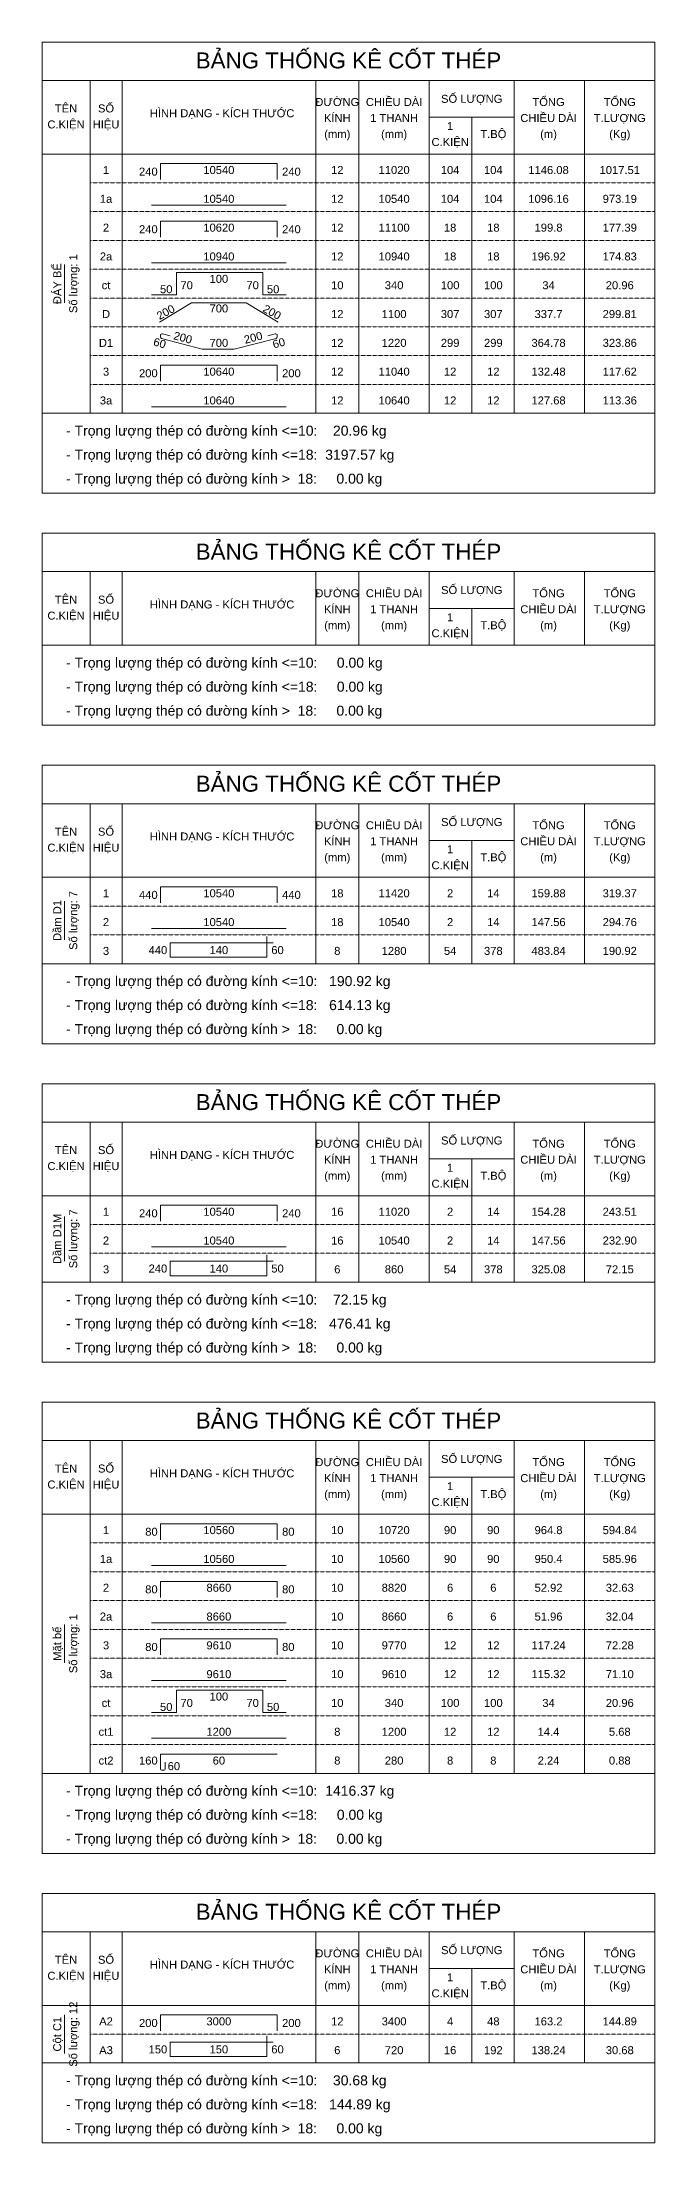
# Model space of a CAD drawing. Header units: inches. Extents: x 0 to 9575, y -312725 to -243725.
# Drawn here: x 0 to 9575, y -276550 to -243725 of the extents above; entities that cross this region are included whole.
import ezdxf
from ezdxf.enums import TextEntityAlignment as Align

# ---------------------------------------------------------------- set-up
doc = ezdxf.new("R2010")
doc.units = ezdxf.units.IN
doc.header["$MEASUREMENT"] = 0
doc.linetypes.add('HIDDENX2', pattern=[0.75, 0.5, -0.25])
for name, color, linetype, lineweight in [('Bao', 2, 'Continuous', 0), ('NetMo', 9, 'HIDDENX2', 0), ('Steel', 4, 'Continuous', 0), ('Text', 2, 'Continuous', 0), ('TextThep', 7, 'Continuous', 0)]:
    doc.layers.add(name, color=color, linetype=linetype, lineweight=lineweight)
doc.styles.add('Hoa', font='micross.ttf')
doc.styles.add('Thuong', font='micross.ttf')

msp = doc.modelspace()

# ---------------------------------------------------------------- linework, layer by layer
at = {"layer": 'Bao'}
for p, q in [((0, -243725), (9575, -243725)), ((0, -243725), (0, -250775)), ((9575, -243725), (9575, -250775)), ((0, -244325), (9575, -244325)), ((750, -244325), (750, -249525)), ((1250, -244325), (1250, -249525)), ((4275, -244325), (4275, -249525)), ((4950, -244325), (4950, -249525)), ((6050, -244325), (6050, -249525)), ((7375, -244325), (7375, -249525)), ((8475, -244325), (8475, -249525)), ((6050, -244900), (7375, -244900)), ((6712.5, -244900), (6712.5, -249525)), ((0, -245475), (9575, -245475)), ((0, -251400), (9575, -251400)), ((0, -251400), (0, -254400)), ((9575, -251400), (9575, -254400)), ((0, -252000), (9575, -252000)), ((750, -252000), (750, -253150)), ((1250, -252000), (1250, -253150)), ((4275, -252000), (4275, -253150)), ((4950, -252000), (4950, -253150)), ((6050, -252000), (6050, -253150)), ((7375, -252000), (7375, -253150)), ((8475, -252000), (8475, -253150)), ((6050, -252575), (7375, -252575)), ((6712.5, -252575), (6712.5, -253150)), ((0, -253150), (9575, -253150)), ((0, -255025), (9575, -255025)), ((0, -255025), (0, -259375)), ((9575, -255025), (9575, -259375)), ((0, -255625), (9575, -255625)), ((750, -255625), (750, -258125)), ((1250, -255625), (1250, -258125)), ((4275, -255625), (4275, -258125)), ((4950, -255625), (4950, -258125)), ((6050, -255625), (6050, -258125)), ((7375, -255625), (7375, -258125)), ((8475, -255625), (8475, -258125)), ((6050, -256200), (7375, -256200)), ((6712.5, -256200), (6712.5, -258125)), ((0, -256775), (9575, -256775)), ((0, -260000), (9575, -260000)), ((0, -260000), (0, -264350)), ((9575, -260000), (9575, -264350)), ((0, -260600), (9575, -260600)), ((750, -260600), (750, -263100)), ((1250, -260600), (1250, -263100)), ((4275, -260600), (4275, -263100)), ((4950, -260600), (4950, -263100)), ((6050, -260600), (6050, -263100)), ((7375, -260600), (7375, -263100)), ((8475, -260600), (8475, -263100)), ((6050, -261175), (7375, -261175)), ((6712.5, -261175), (6712.5, -263100)), ((0, -261750), (9575, -261750)), ((0, -264975), (9575, -264975)), ((0, -264975), (0, -272025)), ((9575, -264975), (9575, -272025)), ((0, -265575), (9575, -265575)), ((750, -265575), (750, -270775)), ((1250, -265575), (1250, -270775)), ((4275, -265575), (4275, -270775)), ((4950, -265575), (4950, -270775)), ((6050, -265575), (6050, -270775)), ((7375, -265575), (7375, -270775)), ((8475, -265575), (8475, -270775)), ((6050, -266150), (7375, -266150)), ((6712.5, -266150), (6712.5, -270775)), ((0, -266725), (9575, -266725)), ((0, -272650), (9575, -272650)), ((0, -272650), (0, -276550)), ((9575, -272650), (9575, -276550)), ((0, -273250), (9575, -273250)), ((750, -273250), (750, -275300)), ((1250, -273250), (1250, -275300)), ((4275, -273250), (4275, -275300)), ((4950, -273250), (4950, -275300)), ((6050, -273250), (6050, -275300)), ((7375, -273250), (7375, -275300)), ((8475, -273250), (8475, -275300)), ((6050, -273825), (7375, -273825)), ((6712.5, -273825), (6712.5, -275300)), ((0, -274400), (9575, -274400))]:
    msp.add_line(p, q, dxfattribs=at)
at = {"layer": 'NetMo'}
for p, q in [((750, -245925), (9575, -245925)), ((750, -246375), (9575, -246375)), ((750, -246825), (9575, -246825)), ((750, -247275), (9575, -247275)), ((750, -247725), (9575, -247725)), ((750, -248175), (9575, -248175)), ((750, -248625), (9575, -248625)), ((750, -249075), (9575, -249075)), ((750, -249525), (9575, -249525)), ((750, -257225), (9575, -257225)), ((750, -257675), (9575, -257675)), ((750, -258125), (9575, -258125)), ((750, -262200), (9575, -262200)), ((750, -262650), (9575, -262650)), ((750, -263100), (9575, -263100)), ((750, -267175), (9575, -267175)), ((750, -267625), (9575, -267625)), ((750, -268075), (9575, -268075)), ((750, -268525), (9575, -268525)), ((750, -268975), (9575, -268975)), ((750, -269425), (9575, -269425)), ((750, -269875), (9575, -269875)), ((750, -270325), (9575, -270325)), ((750, -270775), (9575, -270775)), ((750, -274850), (9575, -274850)), ((750, -275300), (9575, -275300))]:
    msp.add_line(p, q, dxfattribs=at)
at = {"layer": 'Steel'}
for points in [[(1850, -245875), (1850, -245625), (3675, -245625), (3675, -245875)], [(1712.5, -246275), (3812.5, -246275)], [(1850, -246775), (1850, -246525), (3675, -246525), (3675, -246775)], [(1712.5, -247175), (3812.5, -247175)], [(1712.5, -247675), (2100, -247675), (2100, -247325), (3450, -247325), (3450, -247675), (3812.5, -247675)], [(1837.5, -248100), (2337.5, -247800), (3187.5, -247800), (3687.5, -248100)], [(1850, -249025), (1850, -248775), (3675, -248775), (3675, -249025)], [(1712.5, -249425), (3812.5, -249425)], [(1850, -257175), (1850, -256925), (3675, -256925), (3675, -257175)], [(1712.5, -257575), (3812.5, -257575)], [(3612.5, -257800), (2000, -257800), (2000, -258025), (3512.5, -258025), (3512.5, -257700)], [(1850, -262150), (1850, -261900), (3675, -261900), (3675, -262150)], [(1712.5, -262550), (3812.5, -262550)], [(3612.5, -262775), (2000, -262775), (2000, -263000), (3512.5, -263000), (3512.5, -262675)], [(1850, -267125), (1850, -266875), (3675, -266875), (3675, -267125)], [(1712.5, -267525), (3812.5, -267525)], [(1850, -268025), (1850, -267775), (3675, -267775), (3675, -268025)], [(1712.5, -268425), (3812.5, -268425)], [(1850, -268925), (1850, -268675), (3675, -268675), (3675, -268925)], [(1712.5, -269325), (3812.5, -269325)], [(1712.5, -269825), (2100, -269825), (2100, -269475), (3450, -269475), (3450, -269825), (3812.5, -269825)], [(1712.5, -270225), (3812.5, -270225)], [(1850, -274800), (1850, -274550), (3675, -274550), (3675, -274800)], [(3612.5, -274975), (2000, -274975), (2000, -275200), (3512.5, -275200), (3512.5, -274875)]]:
    msp.add_lwpolyline(points, dxfattribs=at)
for points in [[(2000, -248315), (1881.4, -248283.4, 0.4927735), (1850, -248307.5), (1850, -248330.8, 0.339121), (1868.5, -248355), (2500, -248525), (3000, -248525), (3656.3, -248354.9, 0.3417212), (3675, -248330.7), (3675, -248307.5, 0.4927735), (3643.6, -248283.4), (3525, -248315)], [(1925, -270600), (1925, -270700, -0.4142136), (1900, -270725), (1875, -270725, -0.4142136), (1850, -270700), (1850, -270475), (3675, -270475)]]:
    msp.add_lwpolyline(points, format="xyb", dxfattribs=at)
at = {"layer": 'Text'}
for p, q in [((350, -247800), (350, -247200)), ((0, -249525), (9575, -249525)), ((0, -249525), (9575, -249525)), ((0, -250775), (9575, -250775)), ((0, -253150), (9575, -253150)), ((0, -254400), (9575, -254400)), ((350, -257750), (350, -257150)), ((0, -258125), (9575, -258125)), ((0, -258125), (9575, -258125)), ((0, -259375), (9575, -259375)), ((350, -262775), (350, -262075)), ((0, -263100), (9575, -263100)), ((0, -263100), (9575, -263100)), ((0, -264350), (9575, -264350)), ((350, -269050), (350, -268450)), ((0, -270775), (9575, -270775)), ((0, -270775), (9575, -270775)), ((0, -272025), (9575, -272025)), ((350, -275150), (350, -274550)), ((0, -275300), (9575, -275300)), ((0, -275300), (9575, -275300)), ((0, -276550), (9575, -276550))]:
    msp.add_line(p, q, dxfattribs=at)

# ---------------------------------------------------------------- texts
at = {"layer": 'Text', "color": 4, "style": 'Hoa'}
for p in [(4787.5, -244137.5), (4787.5, -251812.5), (4787.5, -255437.5), (4787.5, -260412.5), (4787.5, -265387.5), (4787.5, -273062.5)]:
    msp.add_text('BẢNG THỐNG KÊ CỐT THÉP', height=250, dxfattribs=at).set_placement(p, align=Align.CENTER)
at = {"layer": 'Text'}
for s, style, p in [('SỐ LƯỢNG', 'Hoa', (6712.5, -244675)), ('TÊN', 'Hoa', (375, -244825)), ('SỐ', 'Hoa', (1000, -244825)), ('HÌNH DẠNG - KÍCH THƯỚC', 'Hoa', (2812.5, -244900)), ('ĐƯỜNG', 'Hoa', (4612.5, -244725)), ('KÍNH', 'Hoa', (4612.5, -244975)), ('CHIỀU DÀI', 'Hoa', (5500, -244725)), ('1 THANH', 'Hoa', (5500, -244975)), ('CHIỀU DÀI', 'Hoa', (7912.5, -244975)), ('TỔNG', 'Hoa', (7912.5, -244725)), ('T.LƯỢNG', 'Hoa', (9025, -244975)), ('TỔNG', 'Hoa', (9025, -244725)), ('C.KIỆN', 'Hoa', (375, -245075)), ('HIỆU', 'Hoa', (1000, -245075)), ('(mm)', 'Thuong', (4612.5, -245225)), ('(mm)', 'Thuong', (5500, -245225)), ('C.KIỆN', 'Hoa', (6375, -245350)), ('1', 'Hoa', (6375, -245100)), ('T.BỘ', 'Hoa', (7050, -245225)), ('(m)', 'Thuong', (7912.5, -245225)), ('(Kg)', 'Thuong', (9025, -245225)), ('TÊN', 'Hoa', (375, -252500)), ('SỐ', 'Hoa', (1000, -252500)), ('HÌNH DẠNG - KÍCH THƯỚC', 'Hoa', (2812.5, -252575)), ('ĐƯỜNG', 'Hoa', (4612.5, -252400)), ('CHIỀU DÀI', 'Hoa', (5500, -252400)), ('SỐ LƯỢNG', 'Hoa', (6712.5, -252350)), ('TỔNG', 'Hoa', (7912.5, -252400)), ('TỔNG', 'Hoa', (9025, -252400)), ('C.KIỆN', 'Hoa', (375, -252750)), ('HIỆU', 'Hoa', (1000, -252750)), ('KÍNH', 'Hoa', (4612.5, -252650)), ('1 THANH', 'Hoa', (5500, -252650)), ('1', 'Hoa', (6375, -252775)), ('T.BỘ', 'Hoa', (7050, -252900)), ('CHIỀU DÀI', 'Hoa', (7912.5, -252650)), ('T.LƯỢNG', 'Hoa', (9025, -252650)), ('(mm)', 'Thuong', (4612.5, -252900)), ('(mm)', 'Thuong', (5500, -252900)), ('C.KIỆN', 'Hoa', (6375, -253025)), ('(m)', 'Thuong', (7912.5, -252900)), ('(Kg)', 'Thuong', (9025, -252900)), ('TÊN', 'Hoa', (375, -256125)), ('SỐ', 'Hoa', (1000, -256125)), ('ĐƯỜNG', 'Hoa', (4612.5, -256025)), ('CHIỀU DÀI', 'Hoa', (5500, -256025)), ('SỐ LƯỢNG', 'Hoa', (6712.5, -255975)), ('TỔNG', 'Hoa', (7912.5, -256025)), ('TỔNG', 'Hoa', (9025, -256025)), ('C.KIỆN', 'Hoa', (375, -256375)), ('HIỆU', 'Hoa', (1000, -256375)), ('HÌNH DẠNG - KÍCH THƯỚC', 'Hoa', (2812.5, -256200)), ('KÍNH', 'Hoa', (4612.5, -256275)), ('1 THANH', 'Hoa', (5500, -256275)), ('1', 'Hoa', (6375, -256400)), ('CHIỀU DÀI', 'Hoa', (7912.5, -256275)), ('T.LƯỢNG', 'Hoa', (9025, -256275)), ('(mm)', 'Thuong', (4612.5, -256525)), ('(mm)', 'Thuong', (5500, -256525)), ('C.KIỆN', 'Hoa', (6375, -256650)), ('T.BỘ', 'Hoa', (7050, -256525)), ('(m)', 'Thuong', (7912.5, -256525)), ('(Kg)', 'Thuong', (9025, -256525)), ('TÊN', 'Hoa', (375, -261100)), ('SỐ', 'Hoa', (1000, -261100)), ('ĐƯỜNG', 'Hoa', (4612.5, -261000)), ('CHIỀU DÀI', 'Hoa', (5500, -261000)), ('SỐ LƯỢNG', 'Hoa', (6712.5, -260950)), ('TỔNG', 'Hoa', (7912.5, -261000)), ('TỔNG', 'Hoa', (9025, -261000)), ('C.KIỆN', 'Hoa', (375, -261350)), ('HIỆU', 'Hoa', (1000, -261350)), ('HÌNH DẠNG - KÍCH THƯỚC', 'Hoa', (2812.5, -261175)), ('KÍNH', 'Hoa', (4612.5, -261250)), ('1 THANH', 'Hoa', (5500, -261250)), ('1', 'Hoa', (6375, -261375)), ('CHIỀU DÀI', 'Hoa', (7912.5, -261250)), ('T.LƯỢNG', 'Hoa', (9025, -261250)), ('(mm)', 'Thuong', (4612.5, -261500)), ('(mm)', 'Thuong', (5500, -261500)), ('C.KIỆN', 'Hoa', (6375, -261625)), ('T.BỘ', 'Hoa', (7050, -261500)), ('(m)', 'Thuong', (7912.5, -261500)), ('(Kg)', 'Thuong', (9025, -261500)), ('ĐƯỜNG', 'Hoa', (4612.5, -265975)), ('CHIỀU DÀI', 'Hoa', (5500, -265975)), ('SỐ LƯỢNG', 'Hoa', (6712.5, -265925)), ('TỔNG', 'Hoa', (7912.5, -265975)), ('TỔNG', 'Hoa', (9025, -265975)), ('C.KIỆN', 'Hoa', (375, -266325)), ('TÊN', 'Hoa', (375, -266075)), ('HIỆU', 'Hoa', (1000, -266325)), ('SỐ', 'Hoa', (1000, -266075)), ('HÌNH DẠNG - KÍCH THƯỚC', 'Hoa', (2812.5, -266150)), ('KÍNH', 'Hoa', (4612.5, -266225)), ('1 THANH', 'Hoa', (5500, -266225)), ('CHIỀU DÀI', 'Hoa', (7912.5, -266225)), ('T.LƯỢNG', 'Hoa', (9025, -266225)), ('(mm)', 'Thuong', (4612.5, -266475)), ('(mm)', 'Thuong', (5500, -266475)), ('C.KIỆN', 'Hoa', (6375, -266600)), ('1', 'Hoa', (6375, -266350)), ('T.BỘ', 'Hoa', (7050, -266475)), ('(m)', 'Thuong', (7912.5, -266475)), ('(Kg)', 'Thuong', (9025, -266475)), ('TÊN', 'Hoa', (375, -273750)), ('SỐ', 'Hoa', (1000, -273750)), ('HÌNH DẠNG - KÍCH THƯỚC', 'Hoa', (2812.5, -273825)), ('ĐƯỜNG', 'Hoa', (4612.5, -273650)), ('KÍNH', 'Hoa', (4612.5, -273900)), ('CHIỀU DÀI', 'Hoa', (5500, -273650)), ('SỐ LƯỢNG', 'Hoa', (6712.5, -273600)), ('CHIỀU DÀI', 'Hoa', (7912.5, -273900)), ('TỔNG', 'Hoa', (7912.5, -273650)), ('TỔNG', 'Hoa', (9025, -273650)), ('C.KIỆN', 'Hoa', (375, -274000)), ('HIỆU', 'Hoa', (1000, -274000)), ('(mm)', 'Thuong', (4612.5, -274150)), ('1 THANH', 'Hoa', (5500, -273900)), ('(mm)', 'Thuong', (5500, -274150)), ('1', 'Hoa', (6375, -274025)), ('T.BỘ', 'Hoa', (7050, -274150)), ('(m)', 'Thuong', (7912.5, -274150)), ('T.LƯỢNG', 'Hoa', (9025, -273900)), ('(Kg)', 'Thuong', (9025, -274150)), ('C.KIỆN', 'Hoa', (6375, -274275))]:
    msp.add_text(s, height=125, dxfattribs=dict(at, style=style)).set_placement(p, align=Align.CENTER)
at = {"layer": 'Text', "style": 'Hoa'}
for s, p in [('Số lượng: 1', (550, -247500)), ('ĐÁY BỂ', (300, -247500)), ('Số lượng: 7', (550, -257450)), ('Dầm D1', (300, -257450)), ('Dầm D1M', (300, -262425)), ('Số lượng: 7', (550, -262425)), ('Mặt bể', (300, -268750)), ('Số lượng: 1', (550, -268750)), ('Số lượng: 12', (550, -274850)), ('Cột C1', (300, -274850))]:
    msp.add_text(s, height=125, rotation=90.00021, dxfattribs=at).set_placement(p, align=Align.CENTER)
for s, p in [('- Trọng lượng thép có đường kính <=10:    20.96 kg', (375, -249875)), ('- Trọng lượng thép có đường kính <=18:  3197.57 kg', (375, -250250)), ('- Trọng lượng thép có đường kính >  18:     0.00 kg', (375, -250625)), ('- Trọng lượng thép có đường kính <=10:     0.00 kg', (375, -253500)), ('- Trọng lượng thép có đường kính <=18:     0.00 kg', (375, -253875)), ('- Trọng lượng thép có đường kính >  18:     0.00 kg', (375, -254250)), ('- Trọng lượng thép có đường kính <=10:   190.92 kg', (375, -258475)), ('- Trọng lượng thép có đường kính <=18:   614.13 kg', (375, -258850)), ('- Trọng lượng thép có đường kính >  18:     0.00 kg', (375, -259225)), ('- Trọng lượng thép có đường kính <=10:    72.15 kg', (375, -263450)), ('- Trọng lượng thép có đường kính <=18:   476.41 kg', (375, -263825)), ('- Trọng lượng thép có đường kính >  18:     0.00 kg', (375, -264200)), ('- Trọng lượng thép có đường kính <=10:  1416.37 kg', (375, -271125)), ('- Trọng lượng thép có đường kính <=18:     0.00 kg', (375, -271500)), ('- Trọng lượng thép có đường kính >  18:     0.00 kg', (375, -271875)), ('- Trọng lượng thép có đường kính <=10:    30.68 kg', (375, -275650)), ('- Trọng lượng thép có đường kính <=18:   144.89 kg', (375, -276025)), ('- Trọng lượng thép có đường kính >  18:     0.00 kg', (375, -276400))]:
    msp.add_text(s, height=156.25, dxfattribs=at).set_placement(p)
at = {"layer": 'TextThep', "style": 'Hoa'}
for s, p in [('1', (1000, -245825)), ('10540', (2762.5, -245825)), ('12', (4612.5, -245825)), ('1a', (1000, -246275)), ('10540', (2762.5, -246275)), ('12', (4612.5, -246275)), ('10540', (5500, -246275)), ('104', (6375, -246275)), ('104', (7050, -246275)), ('1096.16', (7912.5, -246275)), ('973.19', (9025, -246275)), ('2', (1000, -246725)), ('10620', (2762.5, -246725)), ('12', (4612.5, -246725)), ('2a', (1000, -247175)), ('10940', (2762.5, -247175)), ('12', (4612.5, -247175)), ('10940', (5500, -247175)), ('18', (6375, -247175)), ('18', (7050, -247175)), ('196.92', (7912.5, -247175)), ('174.83', (9025, -247175)), ('ct', (1000, -247625)), ('10', (4612.5, -247625)), ('D', (1000, -248075)), ('12', (4612.5, -248075)), ('D1', (1000, -248525)), ('700', (2762.5, -248525)), ('12', (4612.5, -248525)), ('3', (1000, -248975)), ('10640', (2762.5, -248975)), ('12', (4612.5, -248975)), ('3a', (1000, -249425)), ('10640', (2762.5, -249425)), ('12', (4612.5, -249425)), ('10640', (5500, -249425)), ('12', (6375, -249425)), ('12', (7050, -249425)), ('127.68', (7912.5, -249425)), ('113.36', (9025, -249425)), ('1', (1000, -257125)), ('10540', (2762.5, -257125)), ('18', (4612.5, -257125)), ('2', (1000, -257575)), ('10540', (2762.5, -257575)), ('18', (4612.5, -257575)), ('10540', (5500, -257575)), ('2', (6375, -257575)), ('14', (7050, -257575)), ('147.56', (7912.5, -257575)), ('294.76', (9025, -257575)), ('3', (1000, -258025)), ('140', (2762.5, -258012.5)), ('8', (4612.5, -258025)), ('1', (1000, -262100)), ('10540', (2762.5, -262100)), ('16', (4612.5, -262100)), ('2', (1000, -262550)), ('10540', (2762.5, -262550)), ('16', (4612.5, -262550)), ('10540', (5500, -262550)), ('2', (6375, -262550)), ('14', (7050, -262550)), ('147.56', (7912.5, -262550)), ('232.90', (9025, -262550)), ('3', (1000, -263000)), ('140', (2762.5, -262987.5)), ('6', (4612.5, -263000)), ('1', (1000, -267075)), ('10560', (2762.5, -267075)), ('10', (4612.5, -267075)), ('1a', (1000, -267525)), ('10560', (2762.5, -267525)), ('10', (4612.5, -267525)), ('10560', (5500, -267525)), ('90', (6375, -267525)), ('90', (7050, -267525)), ('950.4', (7912.5, -267525)), ('585.96', (9025, -267525)), ('2', (1000, -267975)), ('8660', (2762.5, -267975)), ('10', (4612.5, -267975)), ('2a', (1000, -268425)), ('8660', (2762.5, -268425)), ('10', (4612.5, -268425)), ('8660', (5500, -268425)), ('6', (6375, -268425)), ('6', (7050, -268425)), ('51.96', (7912.5, -268425)), ('32.04', (9025, -268425)), ('3', (1000, -268875)), ('9610', (2762.5, -268875)), ('10', (4612.5, -268875)), ('3a', (1000, -269325)), ('9610', (2762.5, -269325)), ('10', (4612.5, -269325)), ('9610', (5500, -269325)), ('12', (6375, -269325)), ('12', (7050, -269325)), ('115.32', (7912.5, -269325)), ('71.10', (9025, -269325)), ('ct', (1000, -269775)), ('10', (4612.5, -269775)), ('ct1', (1000, -270225)), ('1200', (2762.5, -270225)), ('8', (4612.5, -270225)), ('1200', (5500, -270225)), ('12', (6375, -270225)), ('12', (7050, -270225)), ('14.4', (7912.5, -270225)), ('5.68', (9025, -270225)), ('ct2', (1000, -270675)), ('60', (2762.5, -270675)), ('8', (4612.5, -270675)), ('A2', (1000, -274750)), ('3000', (2762.5, -274750)), ('12', (4612.5, -274750)), ('A3', (1000, -275200)), ('150', (2762.5, -275187.5)), ('6', (4612.5, -275200))]:
    msp.add_text(s, height=125, dxfattribs=at).set_placement(p, align=Align.BOTTOM_CENTER)
for s, p in [('240', (1806.2, -245850)), ('240', (1806.2, -246750)), ('200', (1806.2, -249000)), ('440', (1806.2, -257150)), ('440', (1956.2, -258012.5)), ('240', (1806.2, -262125)), ('240', (1956.2, -262987.5)), ('80', (1806.2, -267100)), ('80', (1806.2, -268000)), ('80', (1806.2, -268900)), ('160', (1806.2, -270675)), ('200', (1806.2, -274775)), ('150', (1956.2, -275187.5))]:
    msp.add_text(s, height=125, dxfattribs=at).set_placement(p, align=Align.BOTTOM_RIGHT)
for s, p in [('240', (3750, -245850)), ('240', (3750, -246750)), ('200', (3750, -249000)), ('440', (3750, -257150)), ('60', (3581.2, -258012.5)), ('240', (3750, -262125)), ('50', (3581.2, -262987.5)), ('80', (3750, -267100)), ('80', (3750, -268000)), ('80', (3750, -268900)), ('60', (1962.5, -270762.5)), ('200', (3750, -274775)), ('60', (3581.2, -275187.5))]:
    msp.add_text(s, height=125, dxfattribs=at).set_placement(p, align=Align.BOTTOM_LEFT)
at = {"layer": 'TextThep', "color": 7, "style": 'Hoa'}
for s, p in [('11020', (5500, -245825)), ('104', (6375, -245825)), ('104', (7050, -245825)), ('1146.08', (7912.5, -245825)), ('1017.51', (9025, -245825)), ('11100', (5500, -246725)), ('18', (6375, -246725)), ('18', (7050, -246725)), ('199.8', (7912.5, -246725)), ('177.39', (9025, -246725)), ('340', (5500, -247625)), ('100', (6375, -247625)), ('100', (7050, -247625)), ('34', (7912.5, -247625)), ('20.96', (9025, -247625)), ('1100', (5500, -248075)), ('307', (6375, -248075)), ('307', (7050, -248075)), ('337.7', (7912.5, -248075)), ('299.81', (9025, -248075)), ('1220', (5500, -248525)), ('299', (6375, -248525)), ('299', (7050, -248525)), ('364.78', (7912.5, -248525)), ('323.86', (9025, -248525)), ('11040', (5500, -248975)), ('12', (6375, -248975)), ('12', (7050, -248975)), ('132.48', (7912.5, -248975)), ('117.62', (9025, -248975)), ('11420', (5500, -257125)), ('2', (6375, -257125)), ('14', (7050, -257125)), ('159.88', (7912.5, -257125)), ('319.37', (9025, -257125)), ('1280', (5500, -258025)), ('54', (6375, -258025)), ('378', (7050, -258025)), ('483.84', (7912.5, -258025)), ('190.92', (9025, -258025)), ('11020', (5500, -262100)), ('2', (6375, -262100)), ('14', (7050, -262100)), ('154.28', (7912.5, -262100)), ('243.51', (9025, -262100)), ('860', (5500, -263000)), ('54', (6375, -263000)), ('378', (7050, -263000)), ('325.08', (7912.5, -263000)), ('72.15', (9025, -263000)), ('10720', (5500, -267075)), ('90', (6375, -267075)), ('90', (7050, -267075)), ('964.8', (7912.5, -267075)), ('594.84', (9025, -267075)), ('8820', (5500, -267975)), ('6', (6375, -267975)), ('6', (7050, -267975)), ('52.92', (7912.5, -267975)), ('32.63', (9025, -267975)), ('9770', (5500, -268875)), ('12', (6375, -268875)), ('12', (7050, -268875)), ('117.24', (7912.5, -268875)), ('72.28', (9025, -268875)), ('340', (5500, -269775)), ('100', (6375, -269775)), ('100', (7050, -269775)), ('34', (7912.5, -269775)), ('20.96', (9025, -269775)), ('280', (5500, -270675)), ('8', (6375, -270675)), ('8', (7050, -270675)), ('2.24', (7912.5, -270675)), ('0.88', (9025, -270675)), ('3400', (5500, -274750)), ('4', (6375, -274750)), ('48', (7050, -274750)), ('163.2', (7912.5, -274750)), ('144.89', (9025, -274750)), ('720', (5500, -275200)), ('16', (6375, -275200)), ('192', (7050, -275200)), ('138.24', (7912.5, -275200)), ('30.68', (9025, -275200))]:
    msp.add_text(s, height=125, dxfattribs=at).set_placement(p, align=Align.BOTTOM_CENTER)
at = {"layer": 'TextThep', "style": 'Hoa'}
for s, p in [('70', (2162.5, -247587.5)), ('50', (3512.5, -247650)), ('70', (2162.5, -269737.5)), ('50', (3512.5, -269800))]:
    msp.add_text(s, height=125, dxfattribs=at).set_placement(p)
for s, p in [('100', (2762.5, -247487.5)), ('700', (2762.5, -247950)), ('100', (2762.5, -269637.5))]:
    msp.add_text(s, height=125, dxfattribs=at).set_placement(p, align=Align.CENTER)
for s, p in [('70', (3387.5, -247587.5)), ('50', (2037.5, -247650)), ('50', (2037.5, -269800)), ('70', (3387.5, -269737.5))]:
    msp.add_text(s, height=125, dxfattribs=at).set_placement(p, align=Align.RIGHT)
for rotation, p in [(29.03226, (1962.5, -248000)), (330.96774, (3562.5, -248000))]:
    msp.add_text('200', height=125, rotation=rotation, dxfattribs=at).set_placement(p, align=Align.CENTER)
for s, rotation, p in [('60', 345, (1812.5, -248525)), ('200', 345, (2175, -248440)), ('200', 15, (3325, -248440)), ('60', 15, (3725, -248525))]:
    msp.add_text(s, height=125, rotation=rotation, dxfattribs=at).set_placement(p, align=Align.BOTTOM_CENTER)

doc.saveas('drawing.dxf')
